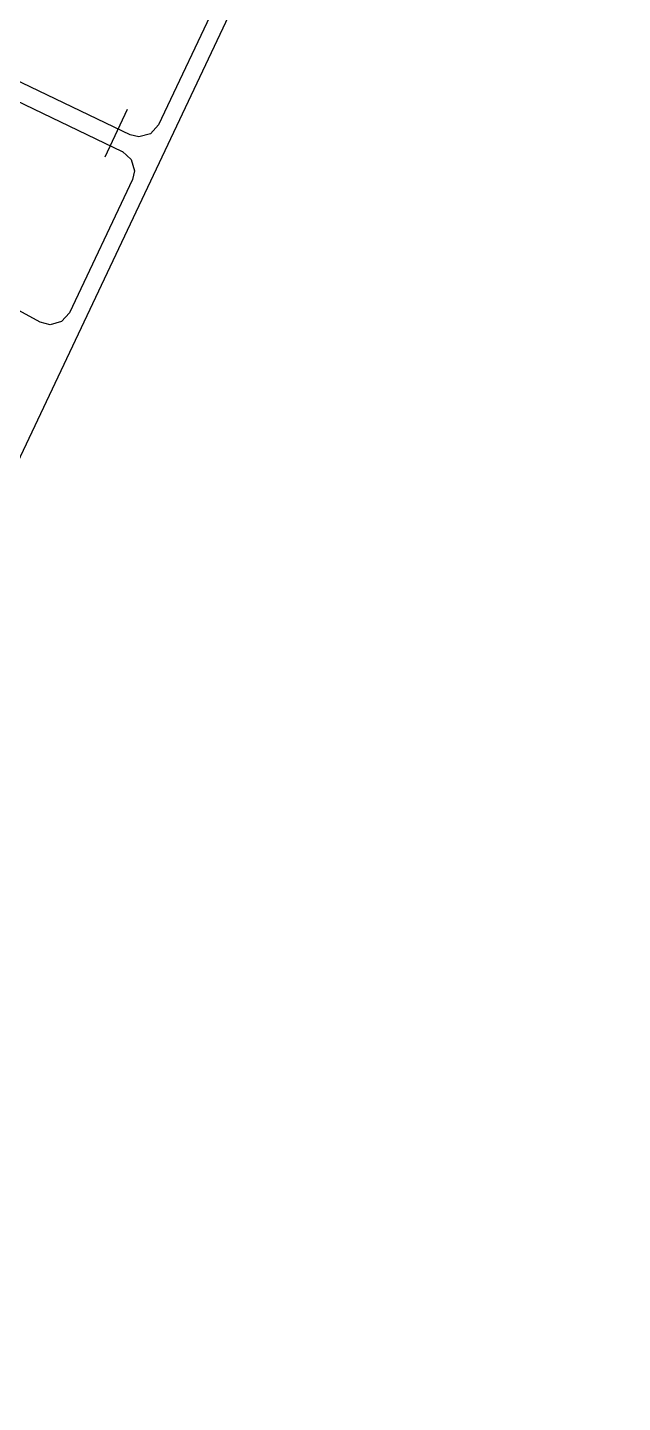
# Model space of a CAD drawing. Extents: x -28 to 25.3, y -6.8 to 48.4.
# Drawn here: x 21.6 to 25.08, y -5.11 to 2.95 of the extents above; entities that cross this region are included whole.
import ezdxf

# ---------------------------------------------------------------- set-up
doc = ezdxf.new("R2010")
doc.units = 0
doc.layers.add('BLACK', color=7, linetype='CONTINUOUS')

msp = doc.modelspace()

# ---------------------------------------------------------------- linework, layer by layer
at = {"layer": 'BLACK', "linetype": 'CONTINUOUS'}
for p, q in [((18.934332, -5.108498), (25.084332, 7.891502)), ((24.130523, 6.110337), (22.365109, 2.378568)), ((22.199397, 2.319788), (21.471177, 2.669036)), ((21.424864, 2.572467), (22.153084, 2.223219)), ((22.053797, 2.191661), (22.18366, 2.470153)), ((22.365109, 2.378568), (22.318646, 2.326385)), ((22.251348, 2.307606), (22.199397, 2.319788)), ((22.318646, 2.326385), (22.251348, 2.307606)), ((22.153084, 2.223219), (22.153094, 2.223216)), ((22.153094, 2.223216), (22.154784, 2.222405)), ((22.154784, 2.222405), (22.206719, 2.175666)), ((22.206719, 2.175666), (22.225141, 2.108269)), ((22.225141, 2.108269), (22.213253, 2.057571)), ((22.213253, 2.057571), (21.844316, 1.277706)), ((21.673014, 1.221784), (21.036801, 1.567552)), ((21.730555, 1.206744), (21.673014, 1.221784)), ((21.797853, 1.225523), (21.730555, 1.206744)), ((21.844316, 1.277706), (21.797853, 1.225523))]:
    msp.add_line(p, q, dxfattribs=at)

doc.saveas('drawing.dxf')
